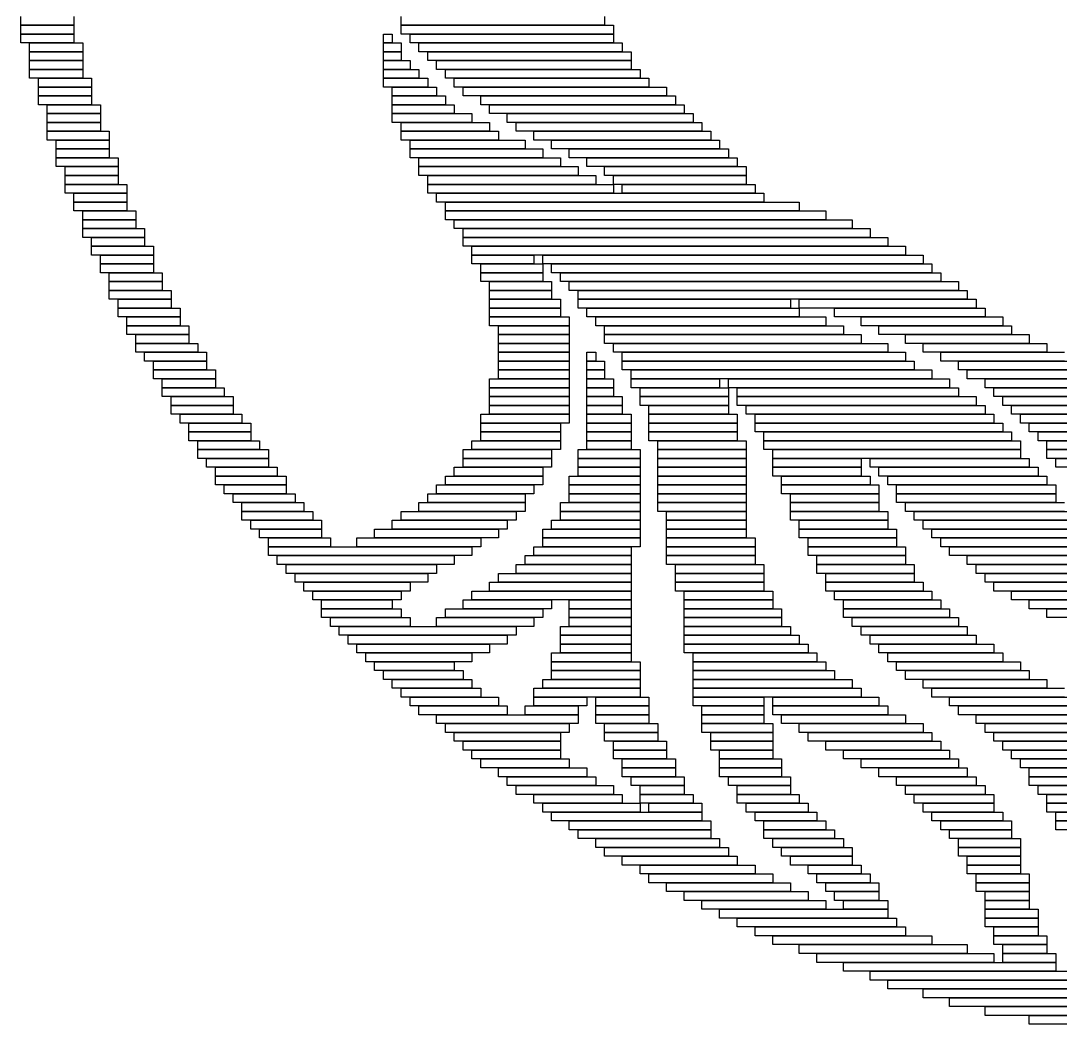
# Model space of a CAD drawing. Extents: x 28 to 995, y 169 to 891.
# Drawn here: x 705 to 822.5, y 171 to 284.5 of the extents above; entities that cross this region are included whole.
import ezdxf

# ---------------------------------------------------------------- set-up
doc = ezdxf.new("R2010")
doc.units = 0

msp = doc.modelspace()

# ---------------------------------------------------------------- linework, layer by layer
for p, q in [((705, 284), (705, 285)), ((711, 285), (711, 284)), ((748, 284), (748, 285)), ((771, 285), (771, 284)), ((711, 284), (705, 284)), ((705, 284), (711, 284)), ((705, 283), (705, 284)), ((711, 284), (711, 283)), ((771, 284), (748, 284)), ((748, 284), (772, 284)), ((748, 283), (748, 284)), ((772, 284), (772, 283)), ((711, 283), (705, 283)), ((705, 283), (711, 283)), ((705, 282), (705, 283)), ((711, 282), (705, 282)), ((706, 282), (712, 282)), ((706, 281), (706, 282)), ((711, 283), (711, 282)), ((712, 282), (712, 281)), ((746, 283), (747, 283)), ((746, 282), (746, 283)), ((747, 282), (746, 282)), ((746, 282), (748, 282)), ((746, 281), (746, 282)), ((747, 283), (747, 282)), ((772, 283), (748, 283)), ((748, 282), (748, 281)), ((749, 283), (772, 283)), ((749, 282), (749, 283)), ((772, 282), (749, 282)), ((750, 282), (773, 282)), ((750, 281), (750, 282)), ((772, 283), (772, 282)), ((773, 282), (773, 281)), ((712, 281), (706, 281)), ((706, 281), (712, 281)), ((706, 280), (706, 281)), ((712, 281), (712, 280)), ((748, 281), (746, 281)), ((746, 281), (748, 281)), ((746, 280), (746, 281)), ((748, 281), (748, 280)), ((773, 281), (750, 281)), ((751, 281), (774, 281)), ((751, 280), (751, 281)), ((774, 281), (774, 280)), ((712, 280), (706, 280)), ((706, 280), (712, 280)), ((706, 279), (706, 280)), ((712, 280), (712, 279)), ((748, 280), (746, 280)), ((746, 280), (749, 280)), ((746, 279), (746, 280)), ((749, 280), (749, 279)), ((774, 280), (751, 280)), ((752, 280), (774, 280)), ((752, 279), (752, 280)), ((774, 280), (774, 279)), ((712, 279), (706, 279)), ((706, 279), (712, 279)), ((706, 278), (706, 279)), ((712, 279), (712, 278)), ((749, 279), (746, 279)), ((746, 279), (750, 279)), ((746, 278), (746, 279)), ((750, 279), (750, 278)), ((774, 279), (752, 279)), ((753, 279), (775, 279)), ((753, 278), (753, 279)), ((775, 279), (775, 278)), ((712, 278), (706, 278)), ((707, 278), (713, 278)), ((707, 277), (707, 278)), ((713, 278), (713, 277)), ((750, 278), (746, 278)), ((746, 278), (751, 278)), ((746, 277), (746, 278)), ((751, 278), (751, 277)), ((775, 278), (753, 278)), ((754, 278), (776, 278)), ((754, 277), (754, 278)), ((776, 278), (776, 277)), ((713, 277), (707, 277)), ((707, 277), (713, 277)), ((707, 276), (707, 277)), ((713, 277), (713, 276)), ((751, 277), (746, 277)), ((747, 277), (752, 277)), ((747, 276), (747, 277)), ((752, 277), (752, 276)), ((776, 277), (754, 277)), ((755, 277), (778, 277)), ((755, 276), (755, 277)), ((778, 277), (778, 276)), ((713, 276), (707, 276)), ((707, 276), (713, 276)), ((707, 275), (707, 276)), ((713, 275), (707, 275)), ((708, 275), (714, 275)), ((708, 274), (708, 275)), ((713, 276), (713, 275)), ((714, 275), (714, 274)), ((752, 276), (747, 276)), ((747, 276), (753, 276)), ((747, 275), (747, 276)), ((753, 275), (747, 275)), ((747, 275), (754, 275)), ((747, 274), (747, 275)), ((753, 276), (753, 275)), ((754, 275), (754, 274)), ((778, 276), (755, 276)), ((757, 276), (779, 276)), ((757, 275), (757, 276)), ((779, 275), (757, 275)), ((758, 275), (780, 275)), ((758, 274), (758, 275)), ((779, 276), (779, 275)), ((780, 275), (780, 274)), ((714, 274), (708, 274)), ((708, 274), (714, 274)), ((708, 273), (708, 274)), ((714, 274), (714, 273)), ((754, 274), (747, 274)), ((747, 274), (756, 274)), ((747, 273), (747, 274)), ((756, 274), (756, 273)), ((780, 274), (758, 274)), ((760, 274), (781, 274)), ((760, 273), (760, 274)), ((781, 274), (781, 273)), ((714, 273), (708, 273)), ((708, 273), (714, 273)), ((708, 272), (708, 273)), ((714, 273), (714, 272)), ((756, 273), (747, 273)), ((748, 273), (758, 273)), ((748, 272), (748, 273)), ((758, 273), (758, 272)), ((781, 273), (760, 273)), ((761, 273), (782, 273)), ((761, 272), (761, 273)), ((782, 273), (782, 272)), ((714, 272), (708, 272)), ((708, 272), (715, 272)), ((708, 271), (708, 272)), ((715, 272), (715, 271)), ((758, 272), (748, 272)), ((748, 272), (759, 272)), ((748, 271), (748, 272)), ((759, 272), (759, 271)), ((782, 272), (761, 272)), ((763, 272), (783, 272)), ((763, 271), (763, 272)), ((783, 272), (783, 271)), ((715, 271), (708, 271)), ((709, 271), (715, 271)), ((709, 270), (709, 271)), ((715, 271), (715, 270)), ((759, 271), (748, 271)), ((749, 271), (762, 271)), ((749, 270), (749, 271)), ((762, 271), (762, 270)), ((783, 271), (763, 271)), ((765, 271), (784, 271)), ((765, 270), (765, 271)), ((784, 271), (784, 270)), ((715, 270), (709, 270)), ((709, 270), (715, 270)), ((709, 269), (709, 270)), ((715, 270), (715, 269)), ((762, 270), (749, 270)), ((749, 270), (764, 270)), ((749, 269), (749, 270)), ((764, 270), (764, 269)), ((784, 270), (765, 270)), ((767, 270), (785, 270)), ((767, 269), (767, 270)), ((785, 270), (785, 269)), ((715, 269), (709, 269)), ((709, 269), (716, 269)), ((709, 268), (709, 269)), ((716, 268), (709, 268)), ((710, 268), (716, 268)), ((710, 267), (710, 268)), ((716, 269), (716, 268)), ((716, 268), (716, 267)), ((764, 269), (749, 269)), ((750, 269), (766, 269)), ((750, 268), (750, 269)), ((766, 268), (750, 268)), ((750, 268), (768, 268)), ((750, 267), (750, 268)), ((766, 269), (766, 268)), ((785, 269), (767, 269)), ((768, 268), (768, 267)), ((769, 269), (786, 269)), ((769, 268), (769, 269)), ((786, 268), (769, 268)), ((771, 268), (787, 268)), ((771, 267), (771, 268)), ((786, 269), (786, 268)), ((787, 268), (787, 267)), ((716, 267), (710, 267)), ((710, 267), (716, 267)), ((710, 266), (710, 267)), ((716, 267), (716, 266)), ((768, 267), (750, 267)), ((751, 267), (770, 267)), ((751, 266), (751, 267)), ((770, 267), (770, 266)), ((787, 267), (771, 267)), ((772, 267), (787, 267)), ((772, 266), (772, 267)), ((787, 267), (787, 266)), ((716, 266), (710, 266)), ((710, 266), (717, 266)), ((710, 265), (710, 266)), ((717, 266), (717, 265)), ((770, 266), (751, 266)), ((751, 266), (772, 266)), ((751, 265), (751, 266)), ((787, 266), (772, 266)), ((772, 266), (772, 265)), ((773, 266), (788, 266)), ((773, 265), (773, 266)), ((788, 266), (788, 265)), ((717, 265), (710, 265)), ((711, 265), (717, 265)), ((711, 264), (711, 265)), ((717, 265), (717, 264)), ((772, 265), (751, 265)), ((752, 265), (789, 265)), ((752, 264), (752, 265)), ((788, 265), (773, 265)), ((789, 265), (789, 264)), ((717, 264), (711, 264)), ((711, 264), (717, 264)), ((711, 263), (711, 264)), ((717, 264), (717, 263)), ((789, 264), (752, 264)), ((753, 264), (793, 264)), ((753, 263), (753, 264)), ((793, 264), (793, 263)), ((717, 263), (711, 263)), ((712, 263), (718, 263)), ((712, 262), (712, 263)), ((718, 263), (718, 262)), ((793, 263), (753, 263)), ((753, 263), (796, 263)), ((753, 262), (753, 263)), ((796, 263), (796, 262)), ((718, 262), (712, 262)), ((712, 262), (718, 262)), ((712, 261), (712, 262)), ((718, 261), (712, 261)), ((712, 261), (719, 261)), ((712, 260), (712, 261)), ((718, 262), (718, 261)), ((719, 261), (719, 260)), ((796, 262), (753, 262)), ((754, 262), (799, 262)), ((754, 261), (754, 262)), ((799, 261), (754, 261)), ((755, 261), (801, 261)), ((755, 260), (755, 261)), ((799, 262), (799, 261)), ((801, 261), (801, 260)), ((719, 260), (712, 260)), ((713, 260), (719, 260)), ((713, 259), (713, 260)), ((719, 260), (719, 259)), ((801, 260), (755, 260)), ((755, 260), (803, 260)), ((755, 259), (755, 260)), ((803, 260), (803, 259)), ((719, 259), (713, 259)), ((713, 259), (720, 259)), ((713, 258), (713, 259)), ((720, 259), (720, 258)), ((803, 259), (755, 259)), ((756, 259), (805, 259)), ((756, 258), (756, 259)), ((805, 259), (805, 258)), ((720, 258), (713, 258)), ((714, 258), (720, 258)), ((714, 257), (714, 258)), ((720, 258), (720, 257)), ((805, 258), (756, 258)), ((756, 258), (763, 258)), ((756, 257), (756, 258)), ((763, 258), (763, 257)), ((764, 258), (807, 258)), ((764, 257), (764, 258)), ((807, 258), (807, 257)), ((720, 257), (714, 257)), ((714, 257), (720, 257)), ((714, 256), (714, 257)), ((720, 257), (720, 256)), ((763, 257), (756, 257)), ((757, 257), (764, 257)), ((757, 256), (757, 257)), ((807, 257), (764, 257)), ((764, 257), (764, 256)), ((765, 257), (808, 257)), ((765, 256), (765, 257)), ((808, 257), (808, 256)), ((720, 256), (714, 256)), ((715, 256), (721, 256)), ((715, 255), (715, 256)), ((721, 255), (715, 255)), ((715, 255), (721, 255)), ((715, 254), (715, 255)), ((721, 256), (721, 255)), ((721, 255), (721, 254)), ((764, 256), (757, 256)), ((757, 256), (764, 256)), ((757, 255), (757, 256)), ((764, 255), (757, 255)), ((758, 255), (765, 255)), ((758, 254), (758, 255)), ((764, 256), (764, 255)), ((808, 256), (765, 256)), ((765, 255), (765, 254)), ((766, 256), (809, 256)), ((766, 255), (766, 256)), ((809, 255), (766, 255)), ((767, 255), (811, 255)), ((767, 254), (767, 255)), ((809, 256), (809, 255)), ((811, 255), (811, 254)), ((721, 254), (715, 254)), ((715, 254), (722, 254)), ((715, 253), (715, 254)), ((722, 254), (722, 253)), ((765, 254), (758, 254)), ((758, 254), (765, 254)), ((758, 253), (758, 254)), ((765, 254), (765, 253)), ((811, 254), (767, 254)), ((768, 254), (812, 254)), ((768, 253), (768, 254)), ((812, 254), (812, 253)), ((722, 253), (715, 253)), ((716, 253), (722, 253)), ((716, 252), (716, 253)), ((722, 253), (722, 252)), ((765, 253), (758, 253)), ((758, 253), (766, 253)), ((758, 252), (758, 253)), ((766, 253), (766, 252)), ((812, 253), (768, 253)), ((768, 253), (792, 253)), ((768, 252), (768, 253)), ((792, 253), (792, 252)), ((793, 253), (813, 253)), ((793, 252), (793, 253)), ((813, 253), (813, 252)), ((722, 252), (716, 252)), ((716, 252), (723, 252)), ((716, 251), (716, 252)), ((723, 252), (723, 251)), ((766, 252), (758, 252)), ((758, 252), (766, 252)), ((758, 251), (758, 252)), ((766, 252), (766, 251)), ((792, 252), (768, 252)), ((769, 252), (793, 252)), ((769, 251), (769, 252)), ((813, 252), (793, 252)), ((793, 252), (793, 251)), ((797, 252), (814, 252)), ((797, 251), (797, 252)), ((814, 252), (814, 251)), ((723, 251), (716, 251)), ((717, 251), (723, 251)), ((717, 250), (717, 251)), ((723, 251), (723, 250)), ((766, 251), (758, 251)), ((758, 251), (767, 251)), ((758, 250), (758, 251)), ((767, 251), (767, 250)), ((793, 251), (769, 251)), ((770, 251), (796, 251)), ((770, 250), (770, 251)), ((796, 251), (796, 250)), ((814, 251), (797, 251)), ((800, 251), (816, 251)), ((800, 250), (800, 251)), ((816, 251), (816, 250)), ((723, 250), (717, 250)), ((717, 250), (724, 250)), ((717, 249), (717, 250)), ((724, 250), (724, 249)), ((767, 250), (758, 250)), ((759, 250), (767, 250)), ((759, 249), (759, 250)), ((767, 250), (767, 249)), ((796, 250), (770, 250)), ((771, 250), (798, 250)), ((771, 249), (771, 250)), ((798, 250), (798, 249)), ((816, 250), (800, 250)), ((802, 250), (817, 250)), ((802, 249), (802, 250)), ((817, 250), (817, 249)), ((724, 249), (717, 249)), ((718, 249), (724, 249)), ((718, 248), (718, 249)), ((724, 248), (718, 248)), ((718, 248), (725, 248)), ((718, 247), (718, 248)), ((724, 249), (724, 248)), ((725, 248), (725, 247)), ((767, 249), (759, 249)), ((759, 249), (767, 249)), ((759, 248), (759, 249)), ((767, 248), (759, 248)), ((759, 248), (767, 248)), ((759, 247), (759, 248)), ((767, 249), (767, 248)), ((767, 248), (767, 247)), ((798, 249), (771, 249)), ((771, 249), (800, 249)), ((771, 248), (771, 249)), ((800, 248), (771, 248)), ((772, 248), (803, 248)), ((772, 247), (772, 248)), ((800, 249), (800, 248)), ((817, 249), (802, 249)), ((803, 248), (803, 247)), ((805, 249), (819, 249)), ((805, 248), (805, 249)), ((819, 248), (805, 248)), ((807, 248), (821, 248)), ((807, 247), (807, 248)), ((819, 249), (819, 248)), ((821, 248), (821, 247)), ((725, 247), (718, 247)), ((719, 247), (726, 247)), ((719, 246), (719, 247)), ((726, 247), (726, 246)), ((767, 247), (759, 247)), ((759, 247), (767, 247)), ((759, 246), (759, 247)), ((767, 247), (767, 246)), ((769, 247), (770, 247)), ((769, 246), (769, 247)), ((770, 247), (770, 246)), ((803, 247), (772, 247)), ((773, 247), (805, 247)), ((773, 246), (773, 247)), ((805, 247), (805, 246)), ((821, 247), (807, 247)), ((809, 247), (823, 247)), ((809, 246), (809, 247)), ((726, 246), (719, 246)), ((720, 246), (726, 246)), ((720, 245), (720, 246)), ((726, 246), (726, 245)), ((767, 246), (759, 246)), ((759, 246), (767, 246)), ((759, 245), (759, 246)), ((767, 246), (767, 245)), ((770, 246), (769, 246)), ((769, 246), (771, 246)), ((769, 245), (769, 246)), ((771, 246), (771, 245)), ((805, 246), (773, 246)), ((773, 246), (806, 246)), ((773, 245), (773, 246)), ((806, 246), (806, 245)), ((823, 246), (809, 246)), ((811, 246), (825, 246)), ((811, 245), (811, 246)), ((726, 245), (720, 245)), ((720, 245), (727, 245)), ((720, 244), (720, 245)), ((727, 245), (727, 244)), ((767, 245), (759, 245)), ((759, 245), (767, 245)), ((759, 244), (759, 245)), ((767, 245), (767, 244)), ((771, 245), (769, 245)), ((769, 245), (771, 245)), ((769, 244), (769, 245)), ((771, 245), (771, 244)), ((806, 245), (773, 245)), ((774, 245), (808, 245)), ((774, 244), (774, 245)), ((808, 245), (808, 244)), ((825, 245), (811, 245)), ((812, 245), (828, 245)), ((812, 244), (812, 245)), ((727, 244), (720, 244)), ((721, 244), (727, 244)), ((721, 243), (721, 244)), ((727, 244), (727, 243)), ((758, 244), (767, 244)), ((758, 243), (758, 244)), ((767, 244), (759, 244)), ((767, 244), (767, 243)), ((771, 244), (769, 244)), ((769, 244), (772, 244)), ((769, 243), (769, 244)), ((772, 244), (772, 243)), ((808, 244), (774, 244)), ((774, 244), (784, 244)), ((774, 243), (774, 244)), ((784, 244), (784, 243)), ((785, 244), (810, 244)), ((785, 243), (785, 244)), ((810, 244), (810, 243)), ((828, 244), (812, 244)), ((814, 244), (831, 244)), ((814, 243), (814, 244)), ((727, 243), (721, 243)), ((721, 243), (728, 243)), ((721, 242), (721, 243)), ((728, 243), (728, 242)), ((767, 243), (758, 243)), ((758, 243), (767, 243)), ((758, 242), (758, 243)), ((767, 243), (767, 242)), ((772, 243), (769, 243)), ((769, 243), (772, 243)), ((769, 242), (769, 243)), ((772, 243), (772, 242)), ((784, 243), (774, 243)), ((775, 243), (785, 243)), ((775, 242), (775, 243)), ((810, 243), (785, 243)), ((785, 243), (785, 242)), ((786, 243), (811, 243)), ((786, 242), (786, 243)), ((811, 243), (811, 242)), ((831, 243), (814, 243)), ((815, 243), (835, 243)), ((815, 242), (815, 243)), ((728, 242), (721, 242)), ((722, 242), (729, 242)), ((722, 241), (722, 242)), ((729, 241), (722, 241)), ((722, 241), (729, 241)), ((722, 240), (722, 241)), ((729, 242), (729, 241)), ((729, 241), (729, 240)), ((767, 242), (758, 242)), ((758, 242), (767, 242)), ((758, 241), (758, 242)), ((767, 241), (758, 241)), ((758, 241), (767, 241)), ((758, 240), (758, 241)), ((767, 242), (767, 241)), ((767, 241), (767, 240)), ((772, 242), (769, 242)), ((769, 242), (773, 242)), ((769, 241), (769, 242)), ((773, 241), (769, 241)), ((769, 241), (773, 241)), ((769, 240), (769, 241)), ((773, 242), (773, 241)), ((773, 241), (773, 240)), ((785, 242), (775, 242)), ((775, 242), (785, 242)), ((775, 241), (775, 242)), ((785, 241), (775, 241)), ((776, 241), (785, 241)), ((776, 240), (776, 241)), ((785, 242), (785, 241)), ((785, 241), (785, 240)), ((811, 242), (786, 242)), ((786, 242), (813, 242)), ((786, 241), (786, 242)), ((813, 241), (786, 241)), ((787, 241), (814, 241)), ((787, 240), (787, 241)), ((813, 242), (813, 241)), ((814, 241), (814, 240)), ((835, 242), (815, 242)), ((816, 242), (839, 242)), ((816, 241), (816, 242)), ((839, 241), (816, 241)), ((817, 241), (843, 241)), ((817, 240), (817, 241)), ((729, 240), (722, 240)), ((723, 240), (730, 240)), ((723, 239), (723, 240)), ((730, 240), (730, 239)), ((757, 240), (767, 240)), ((757, 239), (757, 240)), ((767, 240), (758, 240)), ((767, 240), (767, 239)), ((773, 240), (769, 240)), ((769, 240), (774, 240)), ((769, 239), (769, 240)), ((774, 240), (774, 239)), ((785, 240), (776, 240)), ((776, 240), (786, 240)), ((776, 239), (776, 240)), ((786, 240), (786, 239)), ((814, 240), (787, 240)), ((788, 240), (815, 240)), ((788, 239), (788, 240)), ((815, 240), (815, 239)), ((843, 240), (817, 240)), ((818, 240), (848, 240)), ((818, 239), (818, 240)), ((730, 239), (723, 239)), ((724, 239), (731, 239)), ((724, 238), (724, 239)), ((731, 239), (731, 238)), ((767, 239), (757, 239)), ((757, 239), (766, 239)), ((757, 238), (757, 239)), ((766, 239), (766, 238)), ((774, 239), (769, 239)), ((769, 239), (774, 239)), ((769, 238), (769, 239)), ((774, 239), (774, 238)), ((786, 239), (776, 239)), ((776, 239), (786, 239)), ((776, 238), (776, 239)), ((786, 239), (786, 238)), ((815, 239), (788, 239)), ((788, 239), (816, 239)), ((788, 238), (788, 239)), ((816, 239), (816, 238)), ((848, 239), (818, 239)), ((819, 239), (854, 239)), ((819, 238), (819, 239)), ((731, 238), (724, 238)), ((724, 238), (731, 238)), ((724, 237), (724, 238)), ((731, 238), (731, 237)), ((766, 238), (757, 238)), ((757, 238), (766, 238)), ((757, 237), (757, 238)), ((766, 238), (766, 237)), ((774, 238), (769, 238)), ((769, 238), (774, 238)), ((769, 237), (769, 238)), ((774, 238), (774, 237)), ((786, 238), (776, 238)), ((776, 238), (786, 238)), ((776, 237), (776, 238)), ((786, 238), (786, 237)), ((816, 238), (788, 238)), ((789, 238), (817, 238)), ((789, 237), (789, 238)), ((817, 238), (817, 237)), ((854, 238), (819, 238)), ((820, 238), (872, 238)), ((820, 237), (820, 238)), ((731, 237), (724, 237)), ((725, 237), (732, 237)), ((725, 236), (725, 237)), ((732, 237), (732, 236)), ((756, 237), (766, 237)), ((756, 236), (756, 237)), ((766, 237), (757, 237)), ((766, 237), (766, 236)), ((774, 237), (769, 237)), ((769, 237), (774, 237)), ((769, 236), (769, 237)), ((774, 237), (774, 236)), ((786, 237), (776, 237)), ((777, 237), (787, 237)), ((777, 236), (777, 237)), ((787, 237), (787, 236)), ((817, 237), (789, 237)), ((789, 237), (818, 237)), ((789, 236), (789, 237)), ((818, 237), (818, 236)), ((872, 237), (820, 237)), ((821, 237), (884, 237)), ((821, 236), (821, 237)), ((732, 236), (725, 236)), ((725, 236), (733, 236)), ((725, 235), (725, 236)), ((733, 235), (725, 235)), ((726, 235), (733, 235)), ((726, 234), (726, 235)), ((733, 236), (733, 235)), ((733, 235), (733, 234)), ((755, 236), (765, 236)), ((755, 235), (755, 236)), ((765, 235), (755, 235)), ((755, 235), (765, 235)), ((755, 234), (755, 235)), ((766, 236), (756, 236)), ((765, 236), (765, 235)), ((765, 235), (765, 234)), ((768, 236), (775, 236)), ((768, 235), (768, 236)), ((775, 235), (768, 235)), ((768, 235), (775, 235)), ((768, 234), (768, 235)), ((774, 236), (769, 236)), ((775, 236), (775, 235)), ((775, 235), (775, 234)), ((787, 236), (777, 236)), ((777, 236), (787, 236)), ((777, 235), (777, 236)), ((787, 235), (777, 235)), ((777, 235), (787, 235)), ((777, 234), (777, 235)), ((787, 236), (787, 235)), ((787, 235), (787, 234)), ((818, 236), (789, 236)), ((790, 236), (818, 236)), ((790, 235), (790, 236)), ((818, 235), (790, 235)), ((790, 235), (800, 235)), ((790, 234), (790, 235)), ((800, 235), (800, 234)), ((801, 235), (819, 235)), ((801, 234), (801, 235)), ((818, 236), (818, 235)), ((819, 235), (819, 234)), ((884, 236), (821, 236)), ((821, 236), (888, 236)), ((821, 235), (821, 236)), ((888, 235), (821, 235)), ((822, 235), (892, 235)), ((822, 234), (822, 235)), ((733, 234), (726, 234)), ((727, 234), (734, 234)), ((727, 233), (727, 234)), ((734, 234), (734, 233)), ((754, 234), (764, 234)), ((754, 233), (754, 234)), ((765, 234), (755, 234)), ((764, 234), (764, 233)), ((775, 234), (768, 234)), ((768, 234), (775, 234)), ((768, 233), (768, 234)), ((775, 234), (775, 233)), ((787, 234), (777, 234)), ((777, 234), (787, 234)), ((777, 233), (777, 234)), ((787, 234), (787, 233)), ((800, 234), (790, 234)), ((790, 234), (800, 234)), ((790, 233), (790, 234)), ((800, 234), (800, 233)), ((819, 234), (801, 234)), ((802, 234), (820, 234)), ((802, 233), (802, 234)), ((820, 234), (820, 233)), ((892, 234), (822, 234)), ((734, 233), (727, 233)), ((727, 233), (735, 233)), ((727, 232), (727, 233)), ((735, 233), (735, 232)), ((753, 233), (764, 233)), ((753, 232), (753, 233)), ((764, 233), (754, 233)), ((764, 233), (764, 232)), ((767, 233), (775, 233)), ((767, 232), (767, 233)), ((775, 233), (768, 233)), ((775, 233), (775, 232)), ((787, 233), (777, 233)), ((777, 233), (787, 233)), ((777, 232), (777, 233)), ((787, 233), (787, 232)), ((800, 233), (790, 233)), ((791, 233), (801, 233)), ((791, 232), (791, 233)), ((801, 233), (801, 232)), ((820, 233), (802, 233)), ((803, 233), (821, 233)), ((803, 232), (803, 233)), ((821, 233), (821, 232)), ((735, 232), (727, 232)), ((728, 232), (735, 232)), ((728, 231), (728, 232)), ((735, 232), (735, 231)), ((752, 232), (763, 232)), ((752, 231), (752, 232)), ((764, 232), (753, 232)), ((763, 232), (763, 231)), ((775, 232), (767, 232)), ((767, 232), (775, 232)), ((767, 231), (767, 232)), ((775, 232), (775, 231)), ((787, 232), (777, 232)), ((777, 232), (787, 232)), ((777, 231), (777, 232)), ((787, 232), (787, 231)), ((801, 232), (791, 232)), ((791, 232), (802, 232)), ((791, 231), (791, 232)), ((802, 232), (802, 231)), ((821, 232), (803, 232)), ((804, 232), (822, 232)), ((804, 231), (804, 232)), ((822, 232), (822, 231)), ((735, 231), (728, 231)), ((729, 231), (736, 231)), ((729, 230), (729, 231)), ((736, 231), (736, 230)), ((751, 231), (762, 231)), ((751, 230), (751, 231)), ((763, 231), (752, 231)), ((762, 231), (762, 230)), ((775, 231), (767, 231)), ((767, 231), (775, 231)), ((767, 230), (767, 231)), ((775, 231), (775, 230)), ((787, 231), (777, 231)), ((777, 231), (787, 231)), ((777, 230), (777, 231)), ((787, 231), (787, 230)), ((802, 231), (791, 231)), ((792, 231), (802, 231)), ((792, 230), (792, 231)), ((802, 231), (802, 230)), ((822, 231), (804, 231)), ((804, 231), (822, 231)), ((804, 230), (804, 231)), ((822, 231), (822, 230)), ((736, 230), (729, 230)), ((730, 230), (737, 230)), ((730, 229), (730, 230)), ((737, 230), (737, 229)), ((750, 230), (762, 230)), ((750, 229), (750, 230)), ((762, 230), (751, 230)), ((762, 230), (762, 229)), ((766, 230), (775, 230)), ((766, 229), (766, 230)), ((775, 230), (767, 230)), ((775, 230), (775, 229)), ((787, 230), (777, 230)), ((777, 230), (787, 230)), ((777, 229), (777, 230)), ((787, 230), (787, 229)), ((802, 230), (792, 230)), ((792, 230), (802, 230)), ((792, 229), (792, 230)), ((802, 230), (802, 229)), ((822, 230), (804, 230)), ((805, 230), (823, 230)), ((805, 229), (805, 230)), ((737, 229), (730, 229)), ((730, 229), (738, 229)), ((730, 228), (730, 229)), ((738, 228), (730, 228)), ((731, 228), (739, 228)), ((731, 227), (731, 228)), ((738, 229), (738, 228)), ((739, 228), (739, 227)), ((747, 228), (760, 228)), ((747, 227), (747, 228)), ((748, 229), (761, 229)), ((748, 228), (748, 229)), ((761, 228), (748, 228)), ((762, 229), (750, 229)), ((760, 228), (760, 227)), ((761, 229), (761, 228)), ((765, 228), (775, 228)), ((765, 227), (765, 228)), ((775, 229), (766, 229)), ((766, 229), (775, 229)), ((766, 228), (766, 229)), ((775, 228), (766, 228)), ((775, 229), (775, 228)), ((775, 228), (775, 227)), ((787, 229), (777, 229)), ((778, 229), (787, 229)), ((778, 228), (778, 229)), ((787, 228), (778, 228)), ((778, 228), (787, 228)), ((778, 227), (778, 228)), ((787, 229), (787, 228)), ((787, 228), (787, 227)), ((802, 229), (792, 229)), ((792, 229), (803, 229)), ((792, 228), (792, 229)), ((803, 228), (792, 228)), ((793, 228), (803, 228)), ((793, 227), (793, 228)), ((803, 229), (803, 228)), ((803, 228), (803, 227)), ((823, 229), (805, 229)), ((806, 229), (824, 229)), ((806, 228), (806, 229)), ((824, 228), (806, 228)), ((807, 228), (825, 228)), ((807, 227), (807, 228)), ((739, 227), (731, 227)), ((732, 227), (739, 227)), ((732, 226), (732, 227)), ((739, 227), (739, 226)), ((745, 227), (759, 227)), ((745, 226), (745, 227)), ((760, 227), (747, 227)), ((759, 227), (759, 226)), ((764, 227), (775, 227)), ((764, 226), (764, 227)), ((775, 227), (765, 227)), ((775, 227), (775, 226)), ((787, 227), (778, 227)), ((778, 227), (787, 227)), ((778, 226), (778, 227)), ((787, 227), (787, 226)), ((803, 227), (793, 227)), ((793, 227), (804, 227)), ((793, 226), (793, 227)), ((804, 227), (804, 226)), ((825, 227), (807, 227)), ((808, 227), (826, 227)), ((808, 226), (808, 227)), ((739, 226), (732, 226)), ((733, 226), (740, 226)), ((733, 225), (733, 226)), ((740, 226), (740, 225)), ((743, 226), (757, 226)), ((743, 225), (743, 226)), ((759, 226), (745, 226)), ((757, 226), (757, 225)), ((775, 226), (764, 226)), ((764, 226), (775, 226)), ((764, 225), (764, 226)), ((775, 226), (775, 225)), ((787, 226), (778, 226)), ((778, 226), (788, 226)), ((778, 225), (778, 226)), ((788, 226), (788, 225)), ((804, 226), (793, 226)), ((794, 226), (804, 226)), ((794, 225), (794, 226)), ((804, 226), (804, 225)), ((826, 226), (808, 226)), ((809, 226), (827, 226)), ((809, 225), (809, 226)), ((740, 225), (733, 225)), ((733, 225), (756, 225)), ((733, 224), (733, 225)), ((757, 225), (743, 225)), ((756, 225), (756, 224)), ((763, 225), (774, 225)), ((763, 224), (763, 225)), ((775, 225), (764, 225)), ((774, 225), (774, 224)), ((788, 225), (778, 225)), ((778, 225), (788, 225)), ((778, 224), (778, 225)), ((788, 225), (788, 224)), ((804, 225), (794, 225)), ((794, 225), (805, 225)), ((794, 224), (794, 225)), ((805, 225), (805, 224)), ((827, 225), (809, 225)), ((810, 225), (829, 225)), ((810, 224), (810, 225)), ((756, 224), (733, 224)), ((734, 224), (754, 224)), ((734, 223), (734, 224)), ((754, 224), (754, 223)), ((762, 224), (774, 224)), ((762, 223), (762, 224)), ((774, 224), (763, 224)), ((774, 224), (774, 223)), ((788, 224), (778, 224)), ((778, 224), (788, 224)), ((778, 223), (778, 224)), ((788, 224), (788, 223)), ((805, 224), (794, 224)), ((795, 224), (805, 224)), ((795, 223), (795, 224)), ((805, 224), (805, 223)), ((829, 224), (810, 224)), ((812, 224), (830, 224)), ((812, 223), (812, 224)), ((754, 223), (734, 223)), ((735, 223), (752, 223)), ((735, 222), (735, 223)), ((752, 223), (752, 222)), ((761, 223), (774, 223)), ((761, 222), (761, 223)), ((774, 223), (762, 223)), ((774, 223), (774, 222)), ((788, 223), (778, 223)), ((779, 223), (789, 223)), ((779, 222), (779, 223)), ((789, 223), (789, 222)), ((805, 223), (795, 223)), ((795, 223), (806, 223)), ((795, 222), (795, 223)), ((806, 223), (806, 222)), ((830, 223), (812, 223)), ((813, 223), (832, 223)), ((813, 222), (813, 223)), ((752, 222), (735, 222)), ((736, 222), (751, 222)), ((736, 221), (736, 222)), ((751, 221), (736, 221)), ((737, 221), (749, 221)), ((737, 220), (737, 221)), ((749, 221), (749, 220)), ((751, 222), (751, 221)), ((758, 221), (774, 221)), ((758, 220), (758, 221)), ((759, 222), (774, 222)), ((759, 221), (759, 222)), ((774, 221), (759, 221)), ((774, 222), (761, 222)), ((774, 222), (774, 221)), ((774, 221), (774, 220)), ((789, 222), (779, 222)), ((779, 222), (789, 222)), ((779, 221), (779, 222)), ((789, 221), (779, 221)), ((779, 221), (789, 221)), ((779, 220), (779, 221)), ((789, 222), (789, 221)), ((789, 221), (789, 220)), ((806, 222), (795, 222)), ((796, 222), (806, 222)), ((796, 221), (796, 222)), ((806, 221), (796, 221)), ((796, 221), (807, 221)), ((796, 220), (796, 221)), ((806, 222), (806, 221)), ((807, 221), (807, 220)), ((832, 222), (813, 222)), ((814, 222), (834, 222)), ((814, 221), (814, 222)), ((834, 221), (814, 221)), ((815, 221), (836, 221)), ((815, 220), (815, 221)), ((749, 220), (737, 220)), ((738, 220), (748, 220)), ((738, 219), (738, 220)), ((748, 220), (748, 219)), ((756, 220), (774, 220)), ((756, 219), (756, 220)), ((774, 220), (758, 220)), ((774, 220), (774, 219)), ((789, 220), (779, 220)), ((780, 220), (790, 220)), ((780, 219), (780, 220)), ((790, 220), (790, 219)), ((807, 220), (796, 220)), ((797, 220), (808, 220)), ((797, 219), (797, 220)), ((808, 220), (808, 219)), ((836, 220), (815, 220)), ((817, 220), (838, 220)), ((817, 219), (817, 220)), ((748, 219), (738, 219)), ((739, 219), (747, 219)), ((739, 218), (739, 219)), ((747, 219), (747, 218)), ((755, 219), (765, 219)), ((755, 218), (755, 219)), ((774, 219), (756, 219)), ((765, 219), (765, 218)), ((767, 219), (774, 219)), ((767, 218), (767, 219)), ((774, 219), (774, 218)), ((790, 219), (780, 219)), ((780, 219), (790, 219)), ((780, 218), (780, 219)), ((790, 219), (790, 218)), ((808, 219), (797, 219)), ((798, 219), (809, 219)), ((798, 218), (798, 219)), ((809, 219), (809, 218)), ((838, 219), (817, 219)), ((819, 219), (867, 219)), ((819, 218), (819, 219)), ((747, 218), (739, 218)), ((739, 218), (748, 218)), ((739, 217), (739, 218)), ((748, 218), (748, 217)), ((753, 218), (764, 218)), ((753, 217), (753, 218)), ((765, 218), (755, 218)), ((764, 218), (764, 217)), ((774, 218), (767, 218)), ((767, 218), (774, 218)), ((767, 217), (767, 218)), ((774, 218), (774, 217)), ((790, 218), (780, 218)), ((780, 218), (791, 218)), ((780, 217), (780, 218)), ((791, 218), (791, 217)), ((809, 218), (798, 218)), ((798, 218), (810, 218)), ((798, 217), (798, 218)), ((810, 218), (810, 217)), ((867, 218), (819, 218)), ((821, 218), (870, 218)), ((821, 217), (821, 218)), ((748, 217), (739, 217)), ((740, 217), (749, 217)), ((740, 216), (740, 217)), ((749, 217), (749, 216)), ((752, 217), (763, 217)), ((752, 216), (752, 217)), ((764, 217), (753, 217)), ((763, 217), (763, 216)), ((774, 217), (767, 217)), ((767, 217), (774, 217)), ((767, 216), (767, 217)), ((774, 217), (774, 216)), ((791, 217), (780, 217)), ((780, 217), (791, 217)), ((780, 216), (780, 217)), ((791, 217), (791, 216)), ((810, 217), (798, 217)), ((799, 217), (811, 217)), ((799, 216), (799, 217)), ((811, 217), (811, 216)), ((870, 217), (821, 217)), ((749, 216), (740, 216)), ((741, 216), (761, 216)), ((741, 215), (741, 216)), ((763, 216), (752, 216)), ((761, 216), (761, 215)), ((766, 216), (774, 216)), ((766, 215), (766, 216)), ((774, 216), (767, 216)), ((774, 216), (774, 215)), ((791, 216), (780, 216)), ((780, 216), (792, 216)), ((780, 215), (780, 216)), ((792, 216), (792, 215)), ((811, 216), (799, 216)), ((800, 216), (812, 216)), ((800, 215), (800, 216)), ((812, 216), (812, 215)), ((761, 215), (741, 215)), ((742, 215), (760, 215)), ((742, 214), (742, 215)), ((760, 214), (742, 214)), ((743, 214), (758, 214)), ((743, 213), (743, 214)), ((758, 214), (758, 213)), ((760, 215), (760, 214)), ((774, 215), (766, 215)), ((766, 215), (774, 215)), ((766, 214), (766, 215)), ((774, 214), (766, 214)), ((766, 214), (774, 214)), ((766, 213), (766, 214)), ((774, 215), (774, 214)), ((774, 214), (774, 213)), ((792, 215), (780, 215)), ((780, 215), (793, 215)), ((780, 214), (780, 215)), ((793, 214), (780, 214)), ((780, 214), (794, 214)), ((780, 213), (780, 214)), ((793, 215), (793, 214)), ((794, 214), (794, 213)), ((812, 215), (800, 215)), ((801, 215), (813, 215)), ((801, 214), (801, 215)), ((813, 214), (801, 214)), ((802, 214), (815, 214)), ((802, 213), (802, 214)), ((813, 215), (813, 214)), ((815, 214), (815, 213)), ((758, 213), (743, 213)), ((744, 213), (756, 213)), ((744, 212), (744, 213)), ((756, 213), (756, 212)), ((765, 213), (774, 213)), ((765, 212), (765, 213)), ((774, 213), (766, 213)), ((774, 213), (774, 212)), ((794, 213), (780, 213)), ((781, 213), (795, 213)), ((781, 212), (781, 213)), ((795, 213), (795, 212)), ((815, 213), (802, 213)), ((803, 213), (816, 213)), ((803, 212), (803, 213)), ((816, 213), (816, 212)), ((756, 212), (744, 212)), ((745, 212), (754, 212)), ((745, 211), (745, 212)), ((754, 212), (754, 211)), ((774, 212), (765, 212)), ((765, 212), (775, 212)), ((765, 211), (765, 212)), ((775, 212), (775, 211)), ((795, 212), (781, 212)), ((781, 212), (796, 212)), ((781, 211), (781, 212)), ((796, 212), (796, 211)), ((816, 212), (803, 212)), ((804, 212), (818, 212)), ((804, 211), (804, 212)), ((818, 212), (818, 211)), ((754, 211), (745, 211)), ((746, 211), (755, 211)), ((746, 210), (746, 211)), ((755, 211), (755, 210)), ((775, 211), (765, 211)), ((765, 211), (775, 211)), ((765, 210), (765, 211)), ((775, 211), (775, 210)), ((796, 211), (781, 211)), ((781, 211), (797, 211)), ((781, 210), (781, 211)), ((797, 211), (797, 210)), ((818, 211), (804, 211)), ((805, 211), (819, 211)), ((805, 210), (805, 211)), ((819, 211), (819, 210)), ((755, 210), (746, 210)), ((747, 210), (756, 210)), ((747, 209), (747, 210)), ((756, 210), (756, 209)), ((764, 210), (775, 210)), ((764, 209), (764, 210)), ((775, 210), (765, 210)), ((775, 210), (775, 209)), ((797, 210), (781, 210)), ((781, 210), (799, 210)), ((781, 209), (781, 210)), ((799, 210), (799, 209)), ((819, 210), (805, 210)), ((807, 210), (821, 210)), ((807, 209), (807, 210)), ((821, 210), (821, 209)), ((756, 209), (747, 209)), ((748, 209), (757, 209)), ((748, 208), (748, 209)), ((757, 208), (748, 208)), ((749, 208), (759, 208)), ((749, 207), (749, 208)), ((757, 209), (757, 208)), ((759, 208), (759, 207)), ((763, 209), (775, 209)), ((763, 208), (763, 209)), ((775, 208), (763, 208)), ((763, 208), (769, 208)), ((763, 207), (763, 208)), ((775, 209), (764, 209)), ((769, 208), (769, 207)), ((770, 208), (776, 208)), ((770, 207), (770, 208)), ((775, 209), (775, 208)), ((776, 208), (776, 207)), ((799, 209), (781, 209)), ((781, 209), (800, 209)), ((781, 208), (781, 209)), ((800, 208), (781, 208)), ((781, 208), (789, 208)), ((781, 207), (781, 208)), ((789, 208), (789, 207)), ((790, 208), (802, 208)), ((790, 207), (790, 208)), ((800, 209), (800, 208)), ((802, 208), (802, 207)), ((821, 209), (807, 209)), ((808, 209), (823, 209)), ((808, 208), (808, 209)), ((823, 208), (808, 208)), ((810, 208), (825, 208)), ((810, 207), (810, 208)), ((759, 207), (749, 207)), ((750, 207), (760, 207)), ((750, 206), (750, 207)), ((760, 207), (760, 206)), ((762, 207), (768, 207)), ((762, 206), (762, 207)), ((769, 207), (763, 207)), ((768, 207), (768, 206)), ((776, 207), (770, 207)), ((770, 207), (776, 207)), ((770, 206), (770, 207)), ((776, 207), (776, 206)), ((789, 207), (781, 207)), ((782, 207), (789, 207)), ((782, 206), (782, 207)), ((789, 207), (789, 206)), ((802, 207), (790, 207)), ((790, 207), (803, 207)), ((790, 206), (790, 207)), ((803, 207), (803, 206)), ((825, 207), (810, 207)), ((811, 207), (828, 207)), ((811, 206), (811, 207)), ((760, 206), (750, 206)), ((752, 206), (768, 206)), ((752, 205), (752, 206)), ((768, 206), (762, 206)), ((768, 206), (768, 205)), ((776, 206), (770, 206)), ((770, 206), (776, 206)), ((770, 205), (770, 206)), ((776, 206), (776, 205)), ((789, 206), (782, 206)), ((782, 206), (789, 206)), ((782, 205), (782, 206)), ((789, 206), (789, 205)), ((803, 206), (790, 206)), ((791, 206), (805, 206)), ((791, 205), (791, 206)), ((805, 206), (805, 205)), ((828, 206), (811, 206)), ((813, 206), (830, 206)), ((813, 205), (813, 206)), ((768, 205), (752, 205)), ((753, 205), (767, 205)), ((753, 204), (753, 205)), ((767, 205), (767, 204)), ((776, 205), (770, 205)), ((771, 205), (777, 205)), ((771, 204), (771, 205)), ((777, 205), (777, 204)), ((789, 205), (782, 205)), ((782, 205), (790, 205)), ((782, 204), (782, 205)), ((790, 205), (790, 204)), ((805, 205), (791, 205)), ((793, 205), (807, 205)), ((793, 204), (793, 205)), ((807, 205), (807, 204)), ((830, 205), (813, 205)), ((814, 205), (832, 205)), ((814, 204), (814, 205)), ((767, 204), (753, 204)), ((754, 204), (766, 204)), ((754, 203), (754, 204)), ((766, 204), (766, 203)), ((777, 204), (771, 204)), ((771, 204), (777, 204)), ((771, 203), (771, 204)), ((777, 204), (777, 203)), ((790, 204), (782, 204)), ((783, 204), (790, 204)), ((783, 203), (783, 204)), ((790, 204), (790, 203)), ((807, 204), (793, 204)), ((794, 204), (808, 204)), ((794, 203), (794, 204)), ((808, 204), (808, 203)), ((832, 204), (814, 204)), ((815, 204), (834, 204)), ((815, 203), (815, 204)), ((766, 203), (754, 203)), ((755, 203), (766, 203)), ((755, 202), (755, 203)), ((766, 203), (766, 202)), ((777, 203), (771, 203)), ((772, 203), (778, 203)), ((772, 202), (772, 203)), ((778, 203), (778, 202)), ((790, 203), (783, 203)), ((783, 203), (790, 203)), ((783, 202), (783, 203)), ((790, 203), (790, 202)), ((808, 203), (794, 203)), ((796, 203), (809, 203)), ((796, 202), (796, 203)), ((809, 203), (809, 202)), ((834, 203), (815, 203)), ((816, 203), (836, 203)), ((816, 202), (816, 203)), ((766, 202), (755, 202)), ((756, 202), (766, 202)), ((756, 201), (756, 202)), ((766, 201), (756, 201)), ((757, 201), (767, 201)), ((757, 200), (757, 201)), ((766, 202), (766, 201)), ((767, 201), (767, 200)), ((778, 202), (772, 202)), ((772, 202), (778, 202)), ((772, 201), (772, 202)), ((778, 201), (772, 201)), ((773, 201), (779, 201)), ((773, 200), (773, 201)), ((778, 202), (778, 201)), ((779, 201), (779, 200)), ((790, 202), (783, 202)), ((784, 202), (790, 202)), ((784, 201), (784, 202)), ((790, 201), (784, 201)), ((784, 201), (791, 201)), ((784, 200), (784, 201)), ((790, 202), (790, 201)), ((791, 201), (791, 200)), ((809, 202), (796, 202)), ((798, 202), (810, 202)), ((798, 201), (798, 202)), ((810, 201), (798, 201)), ((800, 201), (811, 201)), ((800, 200), (800, 201)), ((810, 202), (810, 201)), ((811, 201), (811, 200)), ((836, 202), (816, 202)), ((817, 202), (837, 202)), ((817, 201), (817, 202)), ((837, 201), (817, 201)), ((818, 201), (839, 201)), ((818, 200), (818, 201)), ((767, 200), (757, 200)), ((759, 200), (769, 200)), ((759, 199), (759, 200)), ((769, 200), (769, 199)), ((779, 200), (773, 200)), ((773, 200), (779, 200)), ((773, 199), (773, 200)), ((779, 200), (779, 199)), ((791, 200), (784, 200)), ((784, 200), (791, 200)), ((784, 199), (784, 200)), ((791, 200), (791, 199)), ((811, 200), (800, 200)), ((802, 200), (812, 200)), ((802, 199), (802, 200)), ((812, 200), (812, 199)), ((839, 200), (818, 200)), ((819, 200), (840, 200)), ((819, 199), (819, 200)), ((769, 199), (759, 199)), ((760, 199), (770, 199)), ((760, 198), (760, 199)), ((770, 199), (770, 198)), ((779, 199), (773, 199)), ((774, 199), (780, 199)), ((774, 198), (774, 199)), ((780, 199), (780, 198)), ((791, 199), (784, 199)), ((785, 199), (792, 199)), ((785, 198), (785, 199)), ((792, 199), (792, 198)), ((812, 199), (802, 199)), ((804, 199), (813, 199)), ((804, 198), (804, 199)), ((813, 199), (813, 198)), ((840, 199), (819, 199)), ((819, 199), (841, 199)), ((819, 198), (819, 199)), ((770, 198), (760, 198)), ((761, 198), (772, 198)), ((761, 197), (761, 198)), ((772, 198), (772, 197)), ((780, 198), (774, 198)), ((775, 198), (780, 198)), ((775, 197), (775, 198)), ((780, 198), (780, 197)), ((792, 198), (785, 198)), ((786, 198), (792, 198)), ((786, 197), (786, 198)), ((792, 198), (792, 197)), ((813, 198), (804, 198)), ((805, 198), (814, 198)), ((805, 197), (805, 198)), ((814, 198), (814, 197)), ((841, 198), (819, 198)), ((820, 198), (828, 198)), ((820, 197), (820, 198)), ((772, 197), (761, 197)), ((763, 197), (773, 197)), ((763, 196), (763, 197)), ((773, 197), (773, 196)), ((780, 197), (775, 197)), ((775, 197), (781, 197)), ((775, 196), (775, 197)), ((781, 197), (781, 196)), ((792, 197), (786, 197)), ((786, 197), (793, 197)), ((786, 196), (786, 197)), ((793, 197), (793, 196)), ((814, 197), (805, 197)), ((806, 197), (815, 197)), ((806, 196), (806, 197)), ((815, 197), (815, 196)), ((828, 197), (820, 197)), ((821, 197), (828, 197)), ((821, 196), (821, 197)), ((773, 196), (763, 196)), ((764, 196), (775, 196)), ((764, 195), (764, 196)), ((781, 196), (775, 196)), ((775, 196), (775, 195)), ((776, 196), (782, 196)), ((776, 195), (776, 196)), ((782, 196), (782, 195)), ((793, 196), (786, 196)), ((787, 196), (794, 196)), ((787, 195), (787, 196)), ((794, 196), (794, 195)), ((815, 196), (806, 196)), ((807, 196), (815, 196)), ((807, 195), (807, 196)), ((815, 196), (815, 195)), ((828, 196), (821, 196)), ((821, 196), (829, 196)), ((821, 195), (821, 196)), ((775, 195), (764, 195)), ((765, 195), (782, 195)), ((765, 194), (765, 195)), ((782, 194), (765, 194)), ((767, 194), (783, 194)), ((767, 193), (767, 194)), ((782, 195), (776, 195)), ((782, 195), (782, 194)), ((783, 194), (783, 193)), ((794, 195), (787, 195)), ((788, 195), (795, 195)), ((788, 194), (788, 195)), ((795, 194), (788, 194)), ((789, 194), (796, 194)), ((789, 193), (789, 194)), ((795, 195), (795, 194)), ((796, 194), (796, 193)), ((815, 195), (807, 195)), ((808, 195), (816, 195)), ((808, 194), (808, 195)), ((816, 194), (808, 194)), ((809, 194), (817, 194)), ((809, 193), (809, 194)), ((816, 195), (816, 194)), ((817, 194), (817, 193)), ((829, 195), (821, 195)), ((822, 195), (829, 195)), ((822, 194), (822, 195)), ((829, 194), (822, 194)), ((822, 194), (829, 194)), ((822, 193), (822, 194)), ((783, 193), (767, 193)), ((768, 193), (783, 193)), ((768, 192), (768, 193)), ((783, 193), (783, 192)), ((796, 193), (789, 193)), ((789, 193), (797, 193)), ((789, 192), (789, 193)), ((797, 193), (797, 192)), ((817, 193), (809, 193)), ((810, 193), (817, 193)), ((810, 192), (810, 193)), ((817, 193), (817, 192)), ((829, 193), (822, 193)), ((783, 192), (768, 192)), ((770, 192), (784, 192)), ((770, 191), (770, 192)), ((784, 192), (784, 191)), ((797, 192), (789, 192)), ((790, 192), (798, 192)), ((790, 191), (790, 192)), ((798, 192), (798, 191)), ((817, 192), (810, 192)), ((811, 192), (818, 192)), ((811, 191), (811, 192)), ((818, 192), (818, 191)), ((784, 191), (770, 191)), ((771, 191), (785, 191)), ((771, 190), (771, 191)), ((785, 191), (785, 190)), ((798, 191), (790, 191)), ((791, 191), (799, 191)), ((791, 190), (791, 191)), ((799, 191), (799, 190)), ((818, 191), (811, 191)), ((811, 191), (818, 191)), ((811, 190), (811, 191)), ((818, 191), (818, 190)), ((785, 190), (771, 190)), ((773, 190), (786, 190)), ((773, 189), (773, 190)), ((786, 190), (786, 189)), ((799, 190), (791, 190)), ((792, 190), (799, 190)), ((792, 189), (792, 190)), ((799, 190), (799, 189)), ((818, 190), (811, 190)), ((812, 190), (818, 190)), ((812, 189), (812, 190)), ((818, 190), (818, 189)), ((786, 189), (773, 189)), ((775, 189), (788, 189)), ((775, 188), (775, 189)), ((788, 188), (775, 188)), ((776, 188), (790, 188)), ((776, 187), (776, 188)), ((788, 189), (788, 188)), ((790, 188), (790, 187)), ((799, 189), (792, 189)), ((794, 189), (800, 189)), ((794, 188), (794, 189)), ((800, 188), (794, 188)), ((795, 188), (801, 188)), ((795, 187), (795, 188)), ((800, 189), (800, 188)), ((801, 188), (801, 187)), ((818, 189), (812, 189)), ((812, 189), (818, 189)), ((812, 188), (812, 189)), ((818, 188), (812, 188)), ((813, 188), (819, 188)), ((813, 187), (813, 188)), ((818, 189), (818, 188)), ((819, 188), (819, 187)), ((790, 187), (776, 187)), ((778, 187), (792, 187)), ((778, 186), (778, 187)), ((792, 187), (792, 186)), ((801, 187), (795, 187)), ((796, 187), (802, 187)), ((796, 186), (796, 187)), ((802, 187), (802, 186)), ((819, 187), (813, 187)), ((813, 187), (819, 187)), ((813, 186), (813, 187)), ((819, 187), (819, 186)), ((792, 186), (778, 186)), ((780, 186), (794, 186)), ((780, 185), (780, 186)), ((794, 186), (794, 185)), ((802, 186), (796, 186)), ((797, 186), (802, 186)), ((797, 185), (797, 186)), ((802, 186), (802, 185)), ((819, 186), (813, 186)), ((814, 186), (819, 186)), ((814, 185), (814, 186)), ((819, 186), (819, 185)), ((794, 185), (780, 185)), ((782, 185), (796, 185)), ((782, 184), (782, 185)), ((796, 185), (796, 184)), ((802, 185), (797, 185)), ((798, 185), (803, 185)), ((798, 184), (798, 185)), ((803, 185), (803, 184)), ((819, 185), (814, 185)), ((814, 185), (819, 185)), ((814, 184), (814, 185)), ((819, 185), (819, 184)), ((796, 184), (782, 184)), ((784, 184), (803, 184)), ((784, 183), (784, 184)), ((803, 184), (798, 184)), ((803, 184), (803, 183)), ((819, 184), (814, 184)), ((814, 184), (820, 184)), ((814, 183), (814, 184)), ((820, 184), (820, 183)), ((803, 183), (784, 183)), ((786, 183), (804, 183)), ((786, 182), (786, 183)), ((804, 183), (804, 182)), ((820, 183), (814, 183)), ((814, 183), (820, 183)), ((814, 182), (814, 183)), ((820, 183), (820, 182)), ((804, 182), (786, 182)), ((788, 182), (805, 182)), ((788, 181), (788, 182)), ((805, 181), (788, 181)), ((790, 181), (808, 181)), ((790, 180), (790, 181)), ((805, 182), (805, 181)), ((808, 181), (808, 180)), ((820, 182), (814, 182)), ((815, 182), (820, 182)), ((815, 181), (815, 182)), ((820, 181), (815, 181)), ((815, 181), (821, 181)), ((815, 180), (815, 181)), ((820, 182), (820, 181)), ((821, 181), (821, 180)), ((808, 180), (790, 180)), ((793, 180), (812, 180)), ((793, 179), (793, 180)), ((812, 180), (812, 179)), ((821, 180), (815, 180)), ((816, 180), (821, 180)), ((816, 179), (816, 180)), ((821, 180), (821, 179)), ((812, 179), (793, 179)), ((795, 179), (815, 179)), ((795, 178), (795, 179)), ((815, 179), (815, 178)), ((821, 179), (816, 179)), ((816, 179), (822, 179)), ((816, 178), (816, 179)), ((822, 179), (822, 178)), ((815, 178), (795, 178)), ((798, 178), (822, 178)), ((798, 177), (798, 178)), ((822, 178), (816, 178)), ((822, 178), (822, 177)), ((822, 177), (798, 177)), ((801, 177), (826, 177)), ((801, 176), (801, 177)), ((826, 176), (801, 176)), ((803, 176), (840, 176)), ((803, 175), (803, 176)), ((840, 175), (803, 175)), ((807, 175), (890, 175)), ((807, 174), (807, 175)), ((890, 174), (807, 174)), ((810, 174), (886, 174)), ((810, 173), (810, 174)), ((886, 173), (810, 173)), ((814, 173), (883, 173)), ((814, 172), (814, 173)), ((883, 172), (814, 172)), ((819, 172), (878, 172)), ((819, 171), (819, 172)), ((878, 171), (819, 171))]:
    msp.add_line(p, q)

doc.saveas('drawing.dxf')
